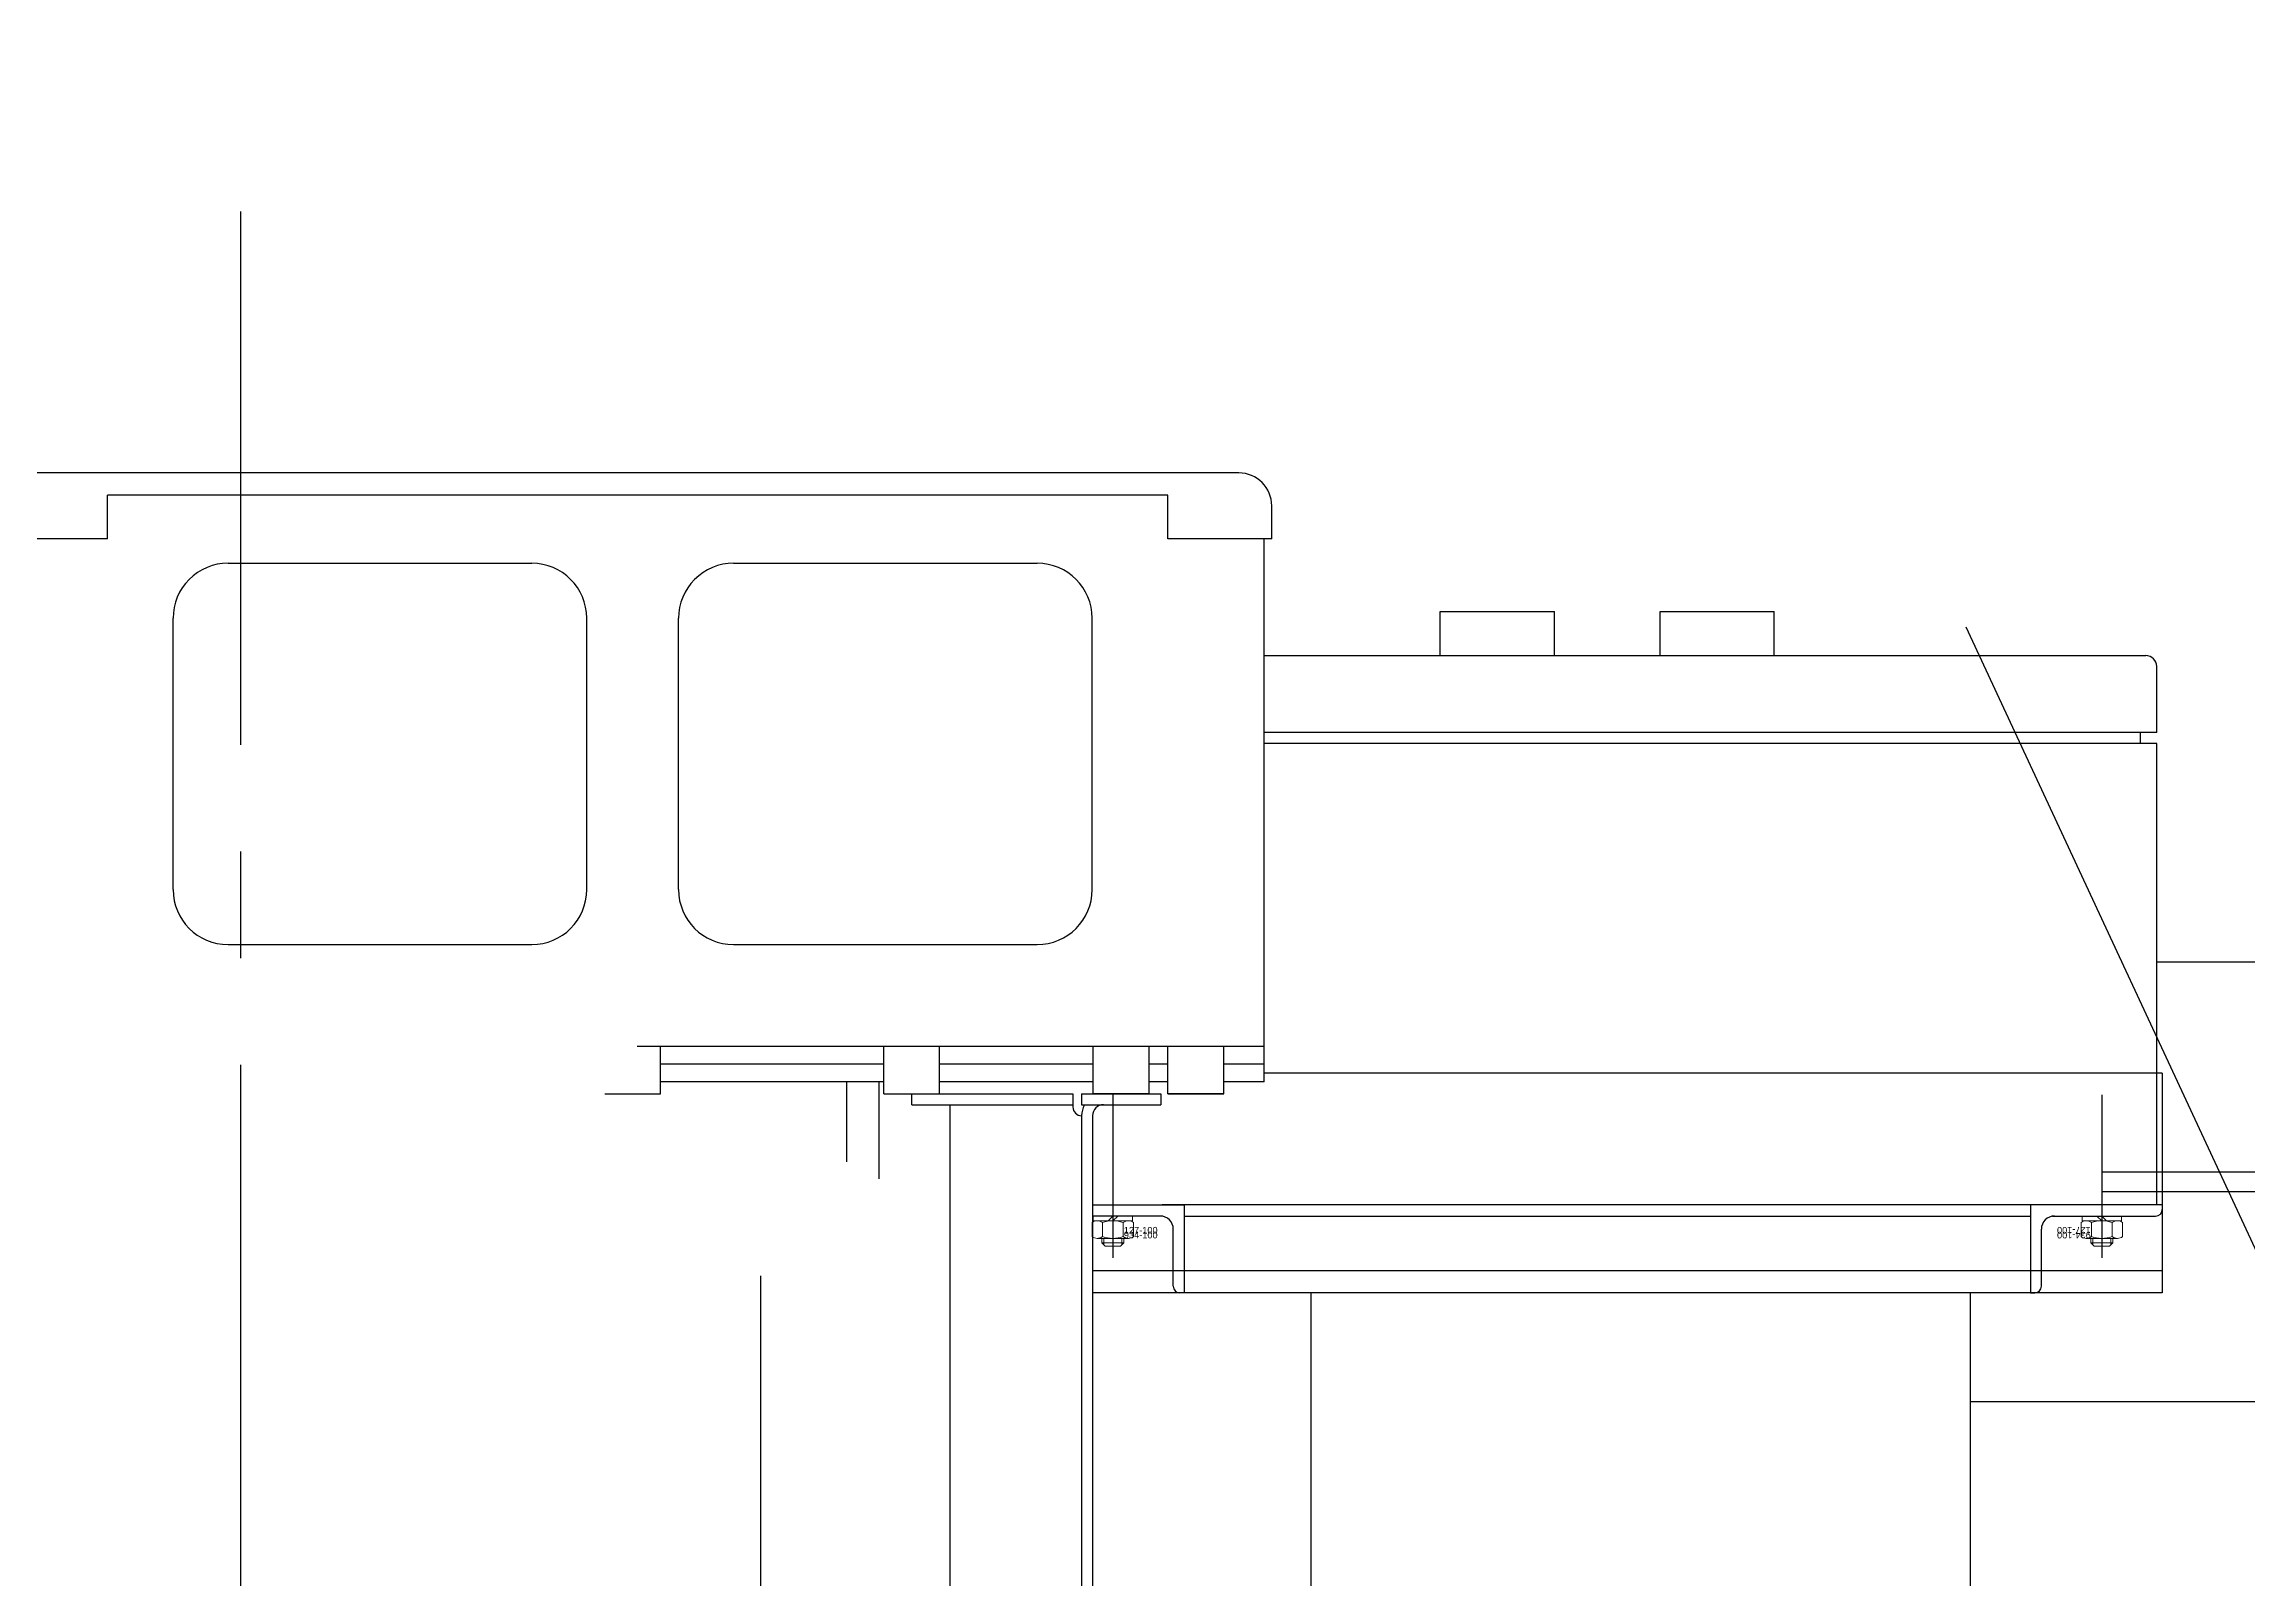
# Model space of a CAD drawing. Header units: millimetres. Extents: x 1638 to 3309, y -435 to 1865.
# Drawn here: x 2380.93 to 2386.1, y -276.52 to -272.92 of the extents above; entities that cross this region are included whole.
import ezdxf

# ---------------------------------------------------------------- set-up
doc = ezdxf.new("R2010")
doc.units = ezdxf.units.MM
for name, pattern in [('CENTER', [2, 1.25, -0.25, 0.25, -0.25]), ('HIDDEN', [9.525, 6.35, -3.175]), ('STRICHPUNKTIERT', [1, 0.5, -0.25, 0, -0.25])]:
    doc.linetypes.add(name, pattern=pattern)
for name, color, linetype in [('25D', 3, 'CENTER'), ('25H', 2, 'HIDDEN'), ('35C', 2, 'Continuous'), ('50C', 7, 'Continuous'), ('GRAPHICS', 2, 'Continuous'), ('MC_1_2_025', 2, 'Continuous'), ('MC_1_7_050', 7, 'Continuous'), ('MC_6_3_025', 3, 'Continuous'), ('MC_9_7_050', 7, 'Continuous'), ('Ref-1', 6, 'CENTER')]:
    doc.layers.add(name, color=color, linetype=linetype)
doc.layers.add('ballast', color=1, linetype='HIDDEN', lineweight=25)
doc.styles.add('ROMANS', font='ROMANS.SHX')
doc.styles.get("Standard").update_dxf_attribs({"font": 'arial.ttf'})

# ---------------------------------------------------------------- blocks, each defined once
blk = doc.blocks.new('EXISTING BALLAST SYSTEM')
at = {"layer": '25D', "color": 8}
for p, q in [((2381.3922, -273.312), (2381.3922, -283.2837)), ((2383.4367, -275.3825), (2383.4367, -275.7645)), ((2385.7548, -275.3825), (2385.7548, -275.7645)), ((2383.4367, -275.5746), (2383.4367, -275.7546)), ((2385.7548, -275.5746), (2385.7548, -275.7546)), ((2382.611, -275.8068), (2382.611, -280.8156))]:
    blk.add_line(p, q, dxfattribs=at)
at = {"layer": '25H', "color": 8}
for p, q in [((2385.7548, -275.5631), (2390.3331, -275.5631)), ((2385.7548, -275.6094), (2390.3331, -275.6094))]:
    blk.add_line(p, q, dxfattribs=at)
at = {"layer": '35C', "color": 8}
for p, q in [((2385.8835, -275.0711), (2390.3331, -275.0711)), ((2385.4461, -276.1014), (2386.6903, -276.1014))]:
    blk.add_line(p, q, dxfattribs=at)
at = {"layer": '50C', "color": 8}
for p, q in [((2384.2042, -274.353), (2384.2042, -274.25)), ((2384.2042, -274.25), (2384.4721, -274.25)), ((2384.4721, -274.353), (2384.4721, -274.25)), ((2384.7194, -274.25), (2384.9872, -274.25)), ((2384.7194, -274.353), (2384.7194, -274.25)), ((2384.9872, -274.353), (2384.9872, -274.25)), ((2383.7911, -274.353), (2385.8578, -274.353)), ((2385.8835, -274.5333), (2385.8835, -274.3788)), ((2385.8835, -274.5333), (2385.8835, -274.3788)), ((2385.8835, -274.5333), (2383.7911, -274.5333)), ((2385.8446, -274.5333), (2385.8446, -274.5591)), ((2385.8835, -274.5591), (2383.7911, -274.5591)), ((2385.8835, -275.6408), (2385.8835, -274.5591)), ((2385.8964, -275.3318), (2383.7911, -275.3318)), ((2385.8964, -275.3318), (2385.8964, -275.8469)), ((2383.3893, -275.6408), (2383.6041, -275.6408)), ((2383.5475, -275.6666), (2383.3893, -275.6666)), ((2385.6389, -275.6408), (2383.5526, -275.6408)), ((2383.6041, -275.6408), (2383.6041, -275.8469)), ((2383.6041, -275.6666), (2385.5873, -275.6666)), ((2385.8964, -275.6408), (2385.5873, -275.6408)), ((2385.5873, -275.6408), (2385.5873, -275.8469)), ((2385.6389, -275.6666), (2385.881, -275.6666)), ((2385.644, -275.6666), (2385.881, -275.6666)), ((2385.8964, -275.6408), (2385.8964, -275.6511)), ((2383.5784, -275.8314), (2383.5784, -275.6975)), ((2385.6131, -275.8314), (2385.6131, -275.6975)), ((2385.8964, -275.7954), (2383.3893, -275.7954)), ((2385.8964, -275.8469), (2383.3893, -275.8469)), ((2383.6041, -275.8469), (2383.5938, -275.8469)), ((2383.9007, -275.8469), (2383.9007, -280.7755)), ((2385.4461, -275.8469), (2385.4461, -280.7755)), ((2385.5873, -275.8469), (2385.5976, -275.8469))]:
    blk.add_line(p, q, dxfattribs=at)
for centre, radius, start, end in [((2385.8578, -274.3788), 0.0258, 0, 90), ((2383.5475, -275.6975), 0.0309, 0, 90), ((2385.644, -275.6975), 0.0309, 90, 180), ((2385.881, -275.6511), 0.0155, 270, 0), ((2383.5938, -275.8314), 0.0155, 180, 270), ((2385.5976, -275.8314), 0.0155, 270, 0)]:
    blk.add_arc(centre, radius, start, end, dxfattribs=at)
at = {"layer": 'GRAPHICS', "color": 8}
for p, q in [((2383.7319, -273.925), (2380.9142, -273.925)), ((2383.7319, -273.925), (2380.9142, -273.925)), ((2382.3161, -273.9775), (2381.08, -273.9775)), ((2381.08, -274.0795), (2381.08, -273.9775)), ((2383.566, -273.9775), (2382.3161, -273.9775)), ((2383.566, -274.0795), (2383.566, -273.9775)), ((2383.8091, -274.0795), (2383.8091, -274.0022)), ((2383.8091, -274.0795), (2383.8091, -274.0022)), ((2381.08, -274.0795), (2380.8369, -274.0795)), ((2383.8091, -274.0795), (2383.566, -274.0795)), ((2383.7911, -275.3519), (2383.7911, -274.0795)), ((2383.7911, -275.3519), (2383.7911, -274.0795)), ((2383.8091, -274.0795), (2383.7911, -274.0795)), ((2381.3629, -274.1367), (2382.0748, -274.1367)), ((2381.3629, -274.1367), (2382.0748, -274.1367)), ((2382.5476, -274.1367), (2383.2595, -274.1367)), ((2382.5476, -274.1367), (2383.2595, -274.1367)), ((2381.2341, -274.9016), (2381.2341, -274.2655)), ((2381.2341, -274.9016), (2381.2341, -274.2655)), ((2382.2035, -274.9016), (2382.2035, -274.2655)), ((2382.2035, -274.9016), (2382.2035, -274.2655)), ((2382.4188, -274.9016), (2382.4188, -274.2655)), ((2382.4188, -274.9016), (2382.4188, -274.2655)), ((2383.3883, -274.9016), (2383.3883, -274.2655)), ((2383.3883, -274.9016), (2383.3883, -274.2655)), ((2381.3629, -275.0304), (2382.0748, -275.0304)), ((2381.3629, -275.0304), (2382.0748, -275.0304)), ((2382.5476, -275.0304), (2383.2595, -275.0304)), ((2382.5476, -275.0304), (2383.2595, -275.0304)), ((2383.7911, -275.2694), (2382.3218, -275.2694)), ((2382.3766, -275.3802), (2382.3766, -275.2694)), ((2382.9, -275.3802), (2382.9, -275.2694)), ((2383.0308, -275.3802), (2383.0308, -275.2694)), ((2383.3909, -275.3802), (2383.3909, -275.2694)), ((2383.3909, -275.3802), (2383.3909, -275.2694)), ((2383.5217, -275.3802), (2383.5217, -275.2694)), ((2383.5217, -275.3802), (2383.5217, -275.2694)), ((2383.5217, -275.3802), (2383.5217, -275.2694)), ((2383.566, -275.3802), (2383.566, -275.2694)), ((2383.566, -275.3802), (2383.566, -275.2694)), ((2383.6968, -275.3802), (2383.6968, -275.2694)), ((2383.6968, -275.3802), (2383.6968, -275.2694)), ((2382.9, -275.3106), (2382.3766, -275.3106)), ((2383.3909, -275.3106), (2383.0308, -275.3106)), ((2383.566, -275.3106), (2383.5217, -275.3106)), ((2383.7911, -275.3106), (2383.6968, -275.3106)), ((2382.9, -275.3519), (2382.3766, -275.3519)), ((2382.8126, -275.3519), (2382.8126, -275.5399)), ((2382.8886, -275.3519), (2382.8886, -275.5798)), ((2383.3909, -275.3519), (2383.0308, -275.3519)), ((2383.566, -275.3519), (2383.5217, -275.3519)), ((2383.5217, -275.3802), (2383.5217, -275.3519)), ((2383.566, -275.3519), (2383.5217, -275.3519)), ((2383.566, -275.3802), (2383.566, -275.3519)), ((2383.7911, -275.3519), (2383.6968, -275.3519)), ((2383.7911, -275.3519), (2383.6968, -275.3519)), ((2383.6968, -275.3802), (2383.6968, -275.3519)), ((2382.2458, -275.3802), (2382.3766, -275.3802)), ((2382.9, -275.3802), (2383.0308, -275.3802)), ((2382.9654, -275.4059), (2382.9654, -275.3802)), ((2382.9654, -275.3802), (2383.343, -275.3802)), ((2382.9654, -275.4059), (2383.343, -275.4059)), ((2383.0545, -275.4059), (2383.0545, -281.2165)), ((2383.343, -275.3802), (2383.343, -275.4111)), ((2383.3636, -275.3802), (2383.549, -275.3802)), ((2383.3636, -275.3802), (2383.3636, -275.4059)), ((2383.3636, -275.3802), (2383.3636, -275.4059)), ((2383.3636, -275.3802), (2383.3636, -275.4059)), ((2383.3636, -275.4059), (2383.549, -275.4059)), ((2383.5217, -275.3802), (2383.3909, -275.3802)), ((2383.3909, -275.3802), (2383.5217, -275.3802)), ((2383.4151, -275.4059), (2383.549, -275.4059)), ((2383.5217, -275.3802), (2383.549, -275.3802)), ((2383.549, -275.3802), (2383.549, -275.4059)), ((2383.549, -275.3802), (2383.549, -275.4059)), ((2383.566, -275.3802), (2383.6968, -275.3802)), ((2383.566, -275.3802), (2383.6968, -275.3802)), ((2383.6968, -275.3802), (2383.566, -275.3802)), ((2383.3636, -275.4317), (2383.3636, -281.1907)), ((2383.3893, -275.4314), (2383.3893, -281.191)), ((2383.3893, -275.4314), (2383.3893, -281.191))]:
    blk.add_line(p, q, dxfattribs=at)
for centre, radius, start, end in [((2383.7319, -274.0022), 0.0773, 0, 90), ((2383.7319, -274.0022), 0.0773, 0, 90), ((2381.3629, -274.2655), 0.1288, 89.9995, 180), ((2381.3629, -274.2655), 0.1288, 89.9995, 180), ((2382.0748, -274.2655), 0.1288, 0, 89.9995), ((2382.0748, -274.2655), 0.1288, 0, 89.9995), ((2382.5476, -274.2655), 0.1288, 89.9989, 180), ((2382.5476, -274.2655), 0.1288, 89.9989, 180), ((2383.2595, -274.2655), 0.1288, 0, 89.9995), ((2383.2595, -274.2655), 0.1288, 0, 89.9995), ((2381.3629, -274.9016), 0.1288, 180, 270), ((2381.3629, -274.9016), 0.1288, 180, 270), ((2382.0748, -274.9016), 0.1288, 270, 0), ((2382.0748, -274.9016), 0.1288, 270, 0), ((2382.5476, -274.9016), 0.1288, 180, 270), ((2382.5476, -274.9016), 0.1288, 180, 270), ((2383.2595, -274.9016), 0.1288, 270, 0), ((2383.2595, -274.9016), 0.1288, 270, 0), ((2383.3636, -275.4111), 0.0206, 180, 270), ((2383.4151, -275.4317), 0.0515, 149.9998, 180), ((2383.4151, -275.4317), 0.0258, 90, 180), ((2383.4151, -275.4317), 0.0258, 90, 180)]:
    blk.add_arc(centre, radius, start, end, dxfattribs=at)
at = {"layer": 'MC_1_2_025', "color": 8, "lineweight": 0}
for p, q in [((2383.4157, -275.7191), (2383.4157, -275.7346)), ((2383.4577, -275.7191), (2383.4577, -275.7346)), ((2385.7337, -275.7191), (2385.7337, -275.7346)), ((2385.7758, -275.7191), (2385.7758, -275.7346))]:
    blk.add_line(p, q, dxfattribs=at)
at = {"layer": 'MC_1_7_050', "color": 8, "lineweight": 0}
for p, q in [((2383.388, -275.6821), (2383.388, -275.715)), ((2383.3904, -275.6666), (2383.3904, -275.6779)), ((2383.4831, -275.6666), (2383.3904, -275.6666)), ((2383.3904, -275.6779), (2383.4831, -275.6779)), ((2383.4002, -275.6779), (2383.4732, -275.6779)), ((2383.4124, -275.6821), (2383.4124, -275.715)), ((2383.4367, -275.6666), (2383.4254, -275.6779)), ((2383.4481, -275.6666), (2383.4367, -275.6779)), ((2383.4611, -275.6821), (2383.4611, -275.715)), ((2383.4831, -275.6779), (2383.4831, -275.6666)), ((2383.4854, -275.6821), (2383.4854, -275.715)), ((2385.7061, -275.6821), (2385.7061, -275.715)), ((2385.7084, -275.6779), (2385.7084, -275.6666)), ((2385.7084, -275.6666), (2385.8011, -275.6666)), ((2385.8011, -275.6779), (2385.7084, -275.6779)), ((2385.7913, -275.6779), (2385.7182, -275.6779)), ((2385.7304, -275.6821), (2385.7304, -275.715)), ((2385.7434, -275.6666), (2385.7548, -275.6779)), ((2385.7548, -275.6666), (2385.7661, -275.6779)), ((2385.7791, -275.6821), (2385.7791, -275.715)), ((2385.8011, -275.6666), (2385.8011, -275.6779)), ((2385.8034, -275.6821), (2385.8034, -275.715)), ((2383.4732, -275.7191), (2383.4002, -275.7191)), ((2383.411, -275.7191), (2383.411, -275.7298)), ((2383.4625, -275.7298), (2383.411, -275.7298)), ((2383.411, -275.7298), (2383.4187, -275.7376)), ((2383.4187, -275.7376), (2383.4547, -275.7376)), ((2383.4547, -275.7376), (2383.4625, -275.7298)), ((2383.4625, -275.7298), (2383.4625, -275.7191)), ((2383.4625, -275.7191), (2383.4625, -275.7298)), ((2385.7182, -275.7191), (2385.7913, -275.7191)), ((2385.729, -275.7298), (2385.729, -275.7191)), ((2385.729, -275.7191), (2385.729, -275.7298)), ((2385.729, -275.7298), (2385.7805, -275.7298)), ((2385.7367, -275.7376), (2385.729, -275.7298)), ((2385.7728, -275.7376), (2385.7367, -275.7376)), ((2385.7805, -275.7298), (2385.7728, -275.7376)), ((2385.7805, -275.7191), (2385.7805, -275.7298))]:
    blk.add_line(p, q, dxfattribs=at)
for centre, radius, start, end in [((2383.4002, -275.6977), 0.0198, 52.1217, 127.8783), ((2383.4367, -275.7509), 0.073, 70.529, 109.471), ((2383.4732, -275.6977), 0.0198, 52.1217, 127.8783), ((2385.7182, -275.6977), 0.0198, 52.1217, 127.8783), ((2385.7548, -275.7509), 0.073, 70.529, 109.471), ((2385.7913, -275.6977), 0.0198, 52.1217, 127.8783), ((2383.4002, -275.6993), 0.0198, 232.1217, 307.8783), ((2383.4367, -275.6461), 0.073, 250.5288, 289.4715), ((2383.4732, -275.6993), 0.0198, 232.1217, 307.8783), ((2385.7182, -275.6993), 0.0198, 232.1217, 307.8783), ((2385.7548, -275.6461), 0.073, 250.5285, 289.4712), ((2385.7913, -275.6993), 0.0198, 232.1217, 307.8783)]:
    blk.add_arc(centre, radius, start, end, dxfattribs=at)
at = {"layer": 'MC_6_3_025', "color": 8, "linetype": 'STRICHPUNKTIERT', "lineweight": 0}
for p, q in [((2383.4367, -275.6707), (2383.4367, -275.7448)), ((2385.7548, -275.6707), (2385.7548, -275.7448))]:
    blk.add_line(p, q, dxfattribs=at)
at = {"layer": 'Ref-1', "color": 8, "linetype": 'HIDDEN'}
blk.add_line((2381.4209, -265.6482), (2387.3074, -278.3112), dxfattribs=at)
at = {"color": 8, "linetype": 'Continuous', "style": 'ROMANS', "width": 0.9}
blk.add_text('V21', height=1.03024, dxfattribs=at).set_placement((2385.945, -273.2848))
at = {"layer": 'MC_9_7_050', "color": 8, "lineweight": 0}
for s, p in [('934-100', (2383.4625, -275.7189)), ('127-100', (2383.4625, -275.7076))]:
    blk.add_text(s, height=0.01545, dxfattribs=at).set_placement(p)
for s, p in [('127-100', (2385.729, -275.6923)), ('934-100', (2385.729, -275.7037))]:
    blk.add_text(s, height=0.01545, rotation=180, dxfattribs=at).set_placement(p)

msp = doc.modelspace()

# ---------------------------------------------------------------- block references
at = {"layer": 'ballast'}
msp.add_blockref('EXISTING BALLAST SYSTEM', (0, 0), dxfattribs=at)

doc.saveas('drawing.dxf')
